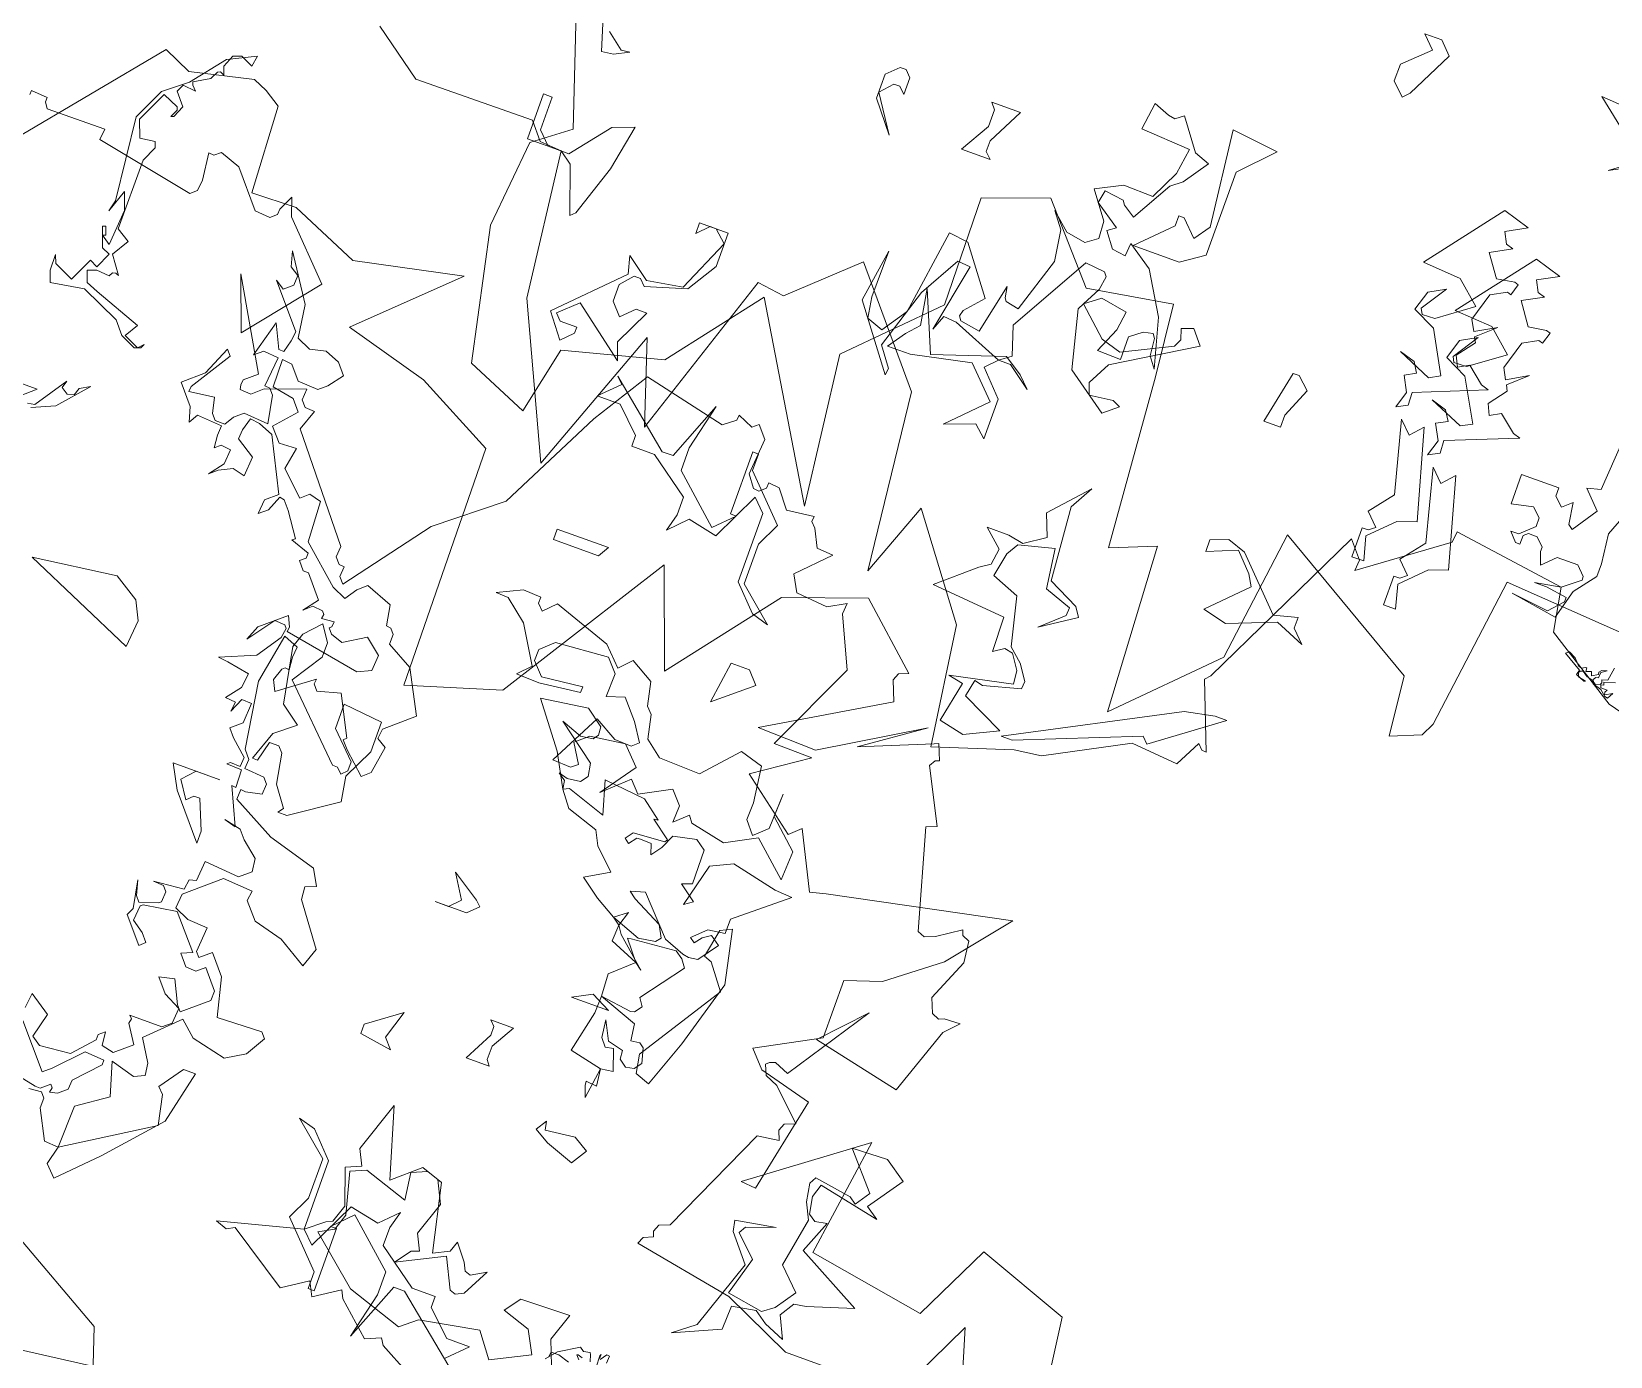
# Model space of a CAD drawing. Header units: metres. Extents: x -71 to 881, y -503 to 661.
# Drawn here: x 153.15 to 158.37, y 486.7 to 491.08 of the extents above; entities that cross this region are included whole.
import ezdxf

# ---------------------------------------------------------------- set-up
doc = ezdxf.new("R2010")
doc.units = ezdxf.units.M
doc.layers.add('ARBRE', color=100, linetype='Continuous', lineweight=13, true_color=0x00ff3f)

# ---------------------------------------------------------------- blocks, each defined once
blk = doc.blocks.new('WMF2', base_point=(0, 0.01))
at = {"color": 251, "lineweight": 0, "true_color": 0x636466}
for points in [[(81.23, -212.64), (86.45, -202.37), (92.4, -197.64), (98.49, -189.57), (98.99, -190.16), (98.92, -191.16), (99.46, -191.2), (99.98, -191.79), (99.88, -192.88), (107.36, -202.17), (106.64, -204.2), (107.63, -204.27), (108.14, -204.87), (108.06, -205.98), (111.91, -204.61), (112.96, -203.7), (114.06, -203.79), (114.16, -204.2), (114.12, -204.74), (112.93, -205.76), (117.77, -214.23), (115.81, -208.91), (110.13, -215.92), (115.04, -221.02), (115.66, -222.79), (116.35, -221.31), (116.39, -220.76), (116.99, -220.25), (118.51, -220.38), (121.42, -223.82), (123.45, -224.55), (124.06, -224.04), (124.6, -224.1), (124.28, -221.43), (124.37, -220.32), (124.97, -219.82), (134.84, -221.76), (134.73, -222.86), (140.59, -222.8), (140.98, -223.38), (140.96, -223.82), (142.59, -223.95), (142.62, -223.52)], [(195.1, -48.95), (190.12, -45.33), (178.29, -45.44), (176.89, -43.78), (174.7, -43.59), (173.01, -29.2), (166.39, -14.78), (160.89, -29.58), (158.19, -21.39), (152.68, -38.14), (149.95, -37.75), (143.85, -43.43), (139.57, -38.33), (135.29, -33.25), (133.39, -15.7), (130.63, -23.1), (123.64, -13.73), (121.99, -1.9), (114.39, -4.34), (111.72, -4.67), (103.98, -8.76), (99.27, -8.35), (97.95, -10.89), (97.46, -10.41), (97.02, -10.37), (99.54, -16.88), (99.06, -17.38), (95.41, -24.9), (90.83, -34.32), (89.42, -32.65), (89.51, -31.56), (81.64, -37.29), (81.55, -38.39), (70.38, -36.78), (69.61, -32.48), (62.22, -27.79), (49.27, -24.43)], [(8.22, -134.47), (9.81, -146.85), (18.98, -150.2), (22.71, -142.59), (34.39, -144.58), (32.65, -156.43), (43.16, -148.65), (41.63, -148.52), (39.67, -158.01), (44.92, -159.4), (46.44, -161.06), (40.43, -164.26), (40.42, -170.12), (36.91, -171.27), (31.95, -175.08), (27.13, -180.99), (44.83, -177.37), (46.41, -176.96), (49.12, -182.48), (50.2, -181.46), (55.69, -185.68), (50.55, -189.17), (54.41, -189.22), (50.23, -198.2), (52.48, -203.12), (52.39, -204.21), (54.12, -203.26), (57.28, -203.53), (58.15, -205.15), (55.25, -208.11), (56.89, -208.24), (57.74, -209.97), (58.25, -210.45), (58.2, -211), (60.88, -210.67), (62.28, -212.43), (63.37, -212.54), (63.42, -211.98), (64, -211.48), (64.56, -211.53), (65.45, -212.71), (65.14, -216.33), (66.13, -217.51), (66.73, -217.02), (68.24, -217.69), (68.28, -217.15), (69.45, -216.26), (77.76, -218.17), (81.23, -212.64), (81.23, -212.64)], [(122.03, -4.59), (121.2, -8.62), (122.72, -8.94), (116.58, -10.22), (116.74, -11.56), (117.68, -13), (118.53, -13.17), (119.53, -12.5), (119.62, -15.95), (127.05, -16.59), (123.52, -19.64), (122.5, -20.31), (122.25, -21.93), (124.05, -23.52), (121.84, -23.52), (120.32, -23.2), (118.31, -24.55), (119.17, -26.74), (115.88, -30.39), (117.14, -28.09), (116.53, -20.76), (113.49, -19.25), (112.89, -18.34), (116.25, -16.14), (114.07, -18.14), (114, -18.92), (116.7, -19.9), (117.23, -23.8), (120.73, -22.94), (121.42, -21.76), (121.9, -19.39), (119.14, -18.3), (118.02, -13.51), (116.67, -12.35), (115.65, -10.82), (115.72, -10.05), (119.34, -9.11), (120.19, -9.29), (120.53, -7.61), (116.29, -5.59), (119.5, -4.04), (122.03, -4.59), (122.03, -4.59)], [(100.3, -13.3), (97.37, -13.9), (96.16, -13.9), (102.61, -9.16), (103.21, -9.75), (114.9, -5.14), (116, -5.14), (100.3, -13.3), (100.3, -13.3)], [(177.9, -56.66), (174.32, -45.95), (177.81, -43.34), (178.67, -34.61), (175.87, -21.54), (169.72, -18.91), (168.26, -25.61), (158.55, -28.14), (151.66, -37.02), (141.23, -19.49), (142.97, -34.33), (135.13, -42.17), (135.3, -53.01), (129.01, -55.27), (122.91, -48.29), (114.53, -49.68), (113.77, -42.55), (112.45, -25.61), (108.09, -27.35), (107.21, -10.78), (98.49, -19.49), (96.74, -32.59), (81.64, -23.67), (81.04, -17.76), (78.09, -18.94), (77.45, -20.28), (75.41, -35.48), (59.11, -34.32)], [(15.6, -134.05), (18.21, -142.77), (22.11, -134.68), (33.61, -134.71), (40.51, -137.9), (50.45, -139.73), (50.16, -140.44), (49.24, -140.81), (49.44, -141.32), (49.15, -142.04), (48.13, -142.44), (43.19, -153.31), (41.06, -153.59), (41.43, -154.51), (41.13, -155.22), (40.11, -155.63), (43.05, -158.46), (44.35, -159.02), (44.76, -160.04), (44.45, -160.3), (43.92, -160.51), (42.49, -159.91), (37.1, -168.03), (40.97, -163.9), (32.15, -161.95), (29.82, -168.64), (28.52, -170), (30.14, -169.93), (30.65, -169.72), (31.37, -170.03), (31.94, -171.46), (30.17, -175.61), (30.45, -177.74), (31.15, -178.04), (31.35, -178.56), (33.6, -177.07), (34.61, -176.66), (35.32, -176.96), (38.04, -186.65), (37.02, -187.05), (39.7, -192.27), (39.35, -192.88), (38.94, -193.04), (39.56, -194.57), (39.97, -194.4), (46.81, -191.62), (41.05, -195.63), (50.47, -189.97), (56.38, -190.15), (44.99, -196.88), (45.76, -198.84), (45.47, -199.54), (44.55, -199.92), (50.64, -205.39), (58.51, -202.62), (66.66, -192.17), (70.16, -201.76), (80.62, -185.19), (89.7, -182.43), (90.01, -206.45), (97.85, -210.62), (106.23, -212.96), (97.57, -221.28), (108.11, -219.06), (114.95, -222), (119.42, -221.88), (119.84, -230.55), (121.43, -231.58), (122.86, -232.19), (129.04, -230.77), (131.8, -232.03), (142.53, -219.05)], [(95.41, -24.9), (93.1, -25.5), (93.1, -24.4), (91.88, -23.19), (94.81, -24.4), (99.43, -22.59), (101.87, -23.19), (98.33, -26.72), (98.94, -27.82), (100.65, -29.64), (103.57, -28.43), (103.57, -29.64), (101.87, -30.26), (100.05, -29.64), (95.41, -24.9), (95.41, -24.9)], [(62.37, -29.92), (63.43, -29.61), (63.34, -29.34), (63.61, -29.26), (63.52, -29), (62.86, -28.99), (63.01, -28.72), (62.94, -28.47), (62.26, -28.88), (62.57, -28.28), (62.89, -28.34), (63.48, -28.85), (64.34, -29.1), (64.6, -29.45), (65.11, -29.53), (65.65, -29.92), (65.93, -29.83), (66.02, -29.66), (65.89, -29.26), (65.11, -29.09), (65.26, -29.04), (66.15, -29.41), (66.02, -29.89), (67.84, -30.97), (67.51, -31.22), (66.81, -30.85), (66.26, -30.24), (65.89, -30.14), (65.56, -30.31), (65.43, -30.34), (65.4, -29.99), (64.88, -30.15), (64.76, -29.76), (64.15, -30.11), (64.22, -30.34), (64, -30.58), (63.48, -30.72), (64.02, -30.36), (64.06, -29.83), (64.32, -29.76), (64.47, -29.5), (64.37, -29.25), (64.12, -29.12), (63.68, -29.31), (63.59, -29.47), (63.68, -29.74), (63.15, -29.91), (62.91, -31.2)], [(169.87, -28.84), (169.25, -28.23), (167.56, -28.23), (167.56, -27.6), (168.66, -26.5), (170.48, -28.84), (164.64, -34.67), (165.12, -36.39), (162.8, -34.67), (159.28, -35.28), (156.97, -40.52), (158.19, -41.62), (158.8, -41.62), (159.88, -40.52), (159.88, -41.62), (156.97, -41.62), (156.97, -38.21), (158.8, -35.28), (162.8, -34.07), (163.41, -34.67), (164.03, -34.67), (165.12, -33.45), (165.12, -31.75), (164.03, -30.53), (162.8, -31.75), (161.71, -31.75), (163.41, -28.23), (162.8, -26.5), (168.04, -30.53), (169.87, -28.84), (169.87, -28.84)], [(85.82, -32.33), (85.2, -32.33), (84.59, -32.83), (85.82, -34.04), (83.99, -36.36), (85.82, -43.43), (84.59, -42.2), (83.5, -43.43), (81.06, -34.64), (82.88, -34.04), (85.2, -31.73), (84.59, -29.42), (85.82, -29.42), (85.82, -32.33), (85.82, -32.33)], [(127.86, -39.54), (126.03, -38.33), (124.94, -37.24), (127.24, -38.94), (128.46, -38.94), (129.55, -37.85), (127.24, -35.41), (127.24, -31.39), (128.46, -32.48), (131.38, -31.39), (127.86, -34.91), (130.76, -37.85), (136.62, -36.62), (138.93, -36.62), (137.71, -38.33), (136.62, -39.54), (137.23, -43.08), (134.79, -37.24), (127.86, -39.54), (127.86, -39.54)], [(90.23, -35.66), (89.63, -35.66), (89.02, -36.14), (90.23, -37.37), (88.4, -39.67), (90.23, -46.74), (89.02, -45.52), (87.92, -46.74), (85.48, -37.97), (87.31, -37.37), (89.63, -35.05), (89.02, -32.72), (90.23, -32.72), (90.23, -35.66), (90.23, -35.66)], [(70.82, -34.21), (69.59, -35.56), (69.59, -35.99), (71.7, -36.34), (72.94, -36.34), (70.38, -36.78), (68.72, -38.1), (68.72, -38.45), (69.59, -39.32), (71.7, -39.32), (72.94, -38.1), (73.38, -39.32), (73.38, -39.76), (74.16, -40.55), (75.04, -40.55), (75.48, -40.2), (75.48, -39.32), (75.92, -39.32), (76.72, -40.2), (75.92, -40.2), (74.6, -41.44), (74.6, -42.32), (75.48, -43.11), (77.6, -42.67), (77.6, -45.66), (73.81, -45.66), (73.81, -44.79), (72.94, -44), (72.05, -44.79), (71.7, -42.67), (71.26, -42.32), (69.59, -44.79), (71.26, -46.54), (69.94, -46.89), (69.59, -52)], [(67.04, -45.22), (67.83, -43.11), (67.48, -40.2), (67.48, -38.89), (69.16, -36.78), (69.94, -33.86), (74.6, -34.65), (70.82, -34.21), (70.82, -34.21)], [(120.42, -66.45), (119.65, -67.04), (117.45, -64.06), (115.93, -63.49), (117.61, -61.04), (118.69, -60.22), (120.94, -56.22), (122.15, -57.02), (122.44, -57.42), (124.35, -57.69), (124.6, -56.41), (122.13, -54.73), (122.91, -54.15), (121.8, -52.67), (120.44, -52.47), (120.32, -53.77), (117.85, -52.09), (115.45, -48.04), (114.13, -43.19), (114.93, -44.29), (115.11, -45.98), (115.4, -46.38), (116.35, -46.16), (117.52, -45.28), (117.5, -42.97), (119.86, -43.05), (118.8, -45.54), (118.53, -47.44), (121.17, -47.9), (122.64, -46.8), (121.69, -48.6), (121.49, -49.97), (121.78, -50.35), (123.77, -50.57), (128.28, -42.59), (127.38, -39.75), (128.46, -38.94), (133.52, -40.99), (134.82, -41.11), (135.39, -39.6), (134.06, -46.44), (135.36, -46.55), (137.61, -42.55), (139.52, -36.52), (138.12, -34.62), (138.22, -33.95), (142.72, -39.97), (141.89, -45.21), (141.95, -40.55), (141.61, -38.48), (139.96, -37.89), (138.27, -40.36), (137.04, -48.82), (135.07, -48.6), (131.68, -44.07), (133.27, -42.27), (133.42, -41.67), (133.14, -41.28), (131.16, -40.93), (130.09, -45.87), (129.9, -44.79), (129.67, -44.48), (128.38, -44.23), (126.63, -49.66), (127.08, -52.73), (128.25, -54.29), (126.47, -52.71), (124.5, -52.36), (123.39, -53.17), (123.49, -54.92), (125.42, -57.49), (122.86, -58.8), (119.88, -58.72), (118.5, -61.58), (118.12, -64.16), (123.08, -64.47), (122.69, -67.2), (121.11, -66.56), (120.42, -66.45), (120.42, -66.45)], [(122.64, -46.8), (119.8, -44.2), (117.78, -43.62), (113.05, -45.94), (112.69, -46.71), (113.05, -47.75), (111.9, -48.16), (110.76, -46.76), (118.41, -42.1), (119.56, -39.88), (119.15, -38.74), (116.82, -39.05), (116.04, -38.68), (117.45, -37.54), (121.56, -40.46), (122.95, -46.17), (122.64, -46.8), (122.64, -46.8)], [(174.7, -43.59), (178.13, -43.59), (178.13, -48.16), (177.26, -48.16), (177.26, -44.83), (176.02, -43.59), (173.91, -43.59), (170.9, -47.37), (168.8, -48.16), (169.68, -43.59), (171.36, -38.49), (171.81, -38.05), (173.47, -42.7), (174.7, -43.59), (174.7, -43.59)], [(99.65, -46.23), (100.87, -43.31), (100.87, -42.08), (102.57, -42.08), (101.47, -47.33), (100.87, -47.33), (99.65, -46.23), (99.65, -46.23)], [(82.59, -63.67), (82.02, -62.61), (81.29, -62.4), (83.29, -61.31), (81.8, -59.17), (80.03, -59.45), (79.63, -59.31), (79.98, -58.16), (80.39, -58.29), (81.86, -57.49), (82.69, -54.71), (82.12, -53.66), (80.09, -54.82), (81.89, -53.24), (81.61, -52.7), (82.93, -50.96), (82.44, -49.93), (81.38, -50.49), (79.67, -49.09), (78.94, -48.87), (85.72, -46.19), (85.64, -44.92), (86.71, -44.35), (86.21, -45.98), (87.01, -47.47), (85.95, -48.04), (86.55, -49.02), (88.1, -49.47), (84.71, -48.03), (83.64, -48.6), (85.9, -52.66), (88.14, -53.77), (87.55, -55.72), (85.96, -56.58), (87.61, -54.06), (87.34, -53.53), (86.07, -53.59), (82.77, -55.98), (85.1, -58.01), (88.93, -58.28), (83.26, -65.56), (80.58, -64.76), (82.59, -63.67), (82.59, -63.67)], [(87.01, -67), (86.45, -65.93), (85.72, -65.71), (87.73, -64.61), (86.24, -62.48), (84.47, -62.76), (84.07, -62.63), (84.4, -61.49), (84.81, -61.62), (86.3, -60.82), (87.13, -58.03), (86.56, -56.98), (84.52, -58.13), (86.33, -56.54), (86.04, -56.01), (87.37, -54.28), (86.87, -53.24), (85.82, -53.82), (84.11, -52.42), (83.35, -52.19), (90.12, -49.5), (90.07, -48.23), (91.12, -47.66), (90.64, -49.3), (91.42, -50.77), (90.37, -51.37), (90.96, -52.33), (92.52, -52.8), (89.13, -51.34), (88.07, -51.91), (90.31, -55.97), (92.58, -57.08), (91.99, -59.05), (90.39, -59.91), (92.05, -57.37), (91.75, -56.85), (90.49, -56.9), (87.19, -59.31), (89.51, -61.33), (93.35, -61.59), (87.7, -68.89), (85.01, -68.09), (87.01, -67), (87.01, -67)], [(113.17, -63.62), (113.17, -55.18), (115.36, -53.65), (120.07, -53.65), (116.91, -56.82), (116.91, -57.81), (116.37, -57.81), (114.82, -56.28), (113.72, -57.81), (114.82, -67.35), (110.12, -66.81), (113.17, -63.62), (113.17, -63.62)], [(174.22, -55.94), (172.57, -54.64), (171.71, -54.74), (173.12, -54.01), (174.29, -53.87), (175.3, -57.08)], [(147.98, -61.05), (146.87, -62.15), (146.26, -62.15), (145.66, -61.53), (145.66, -59.83), (146.26, -60.44), (146.87, -60.44), (147.98, -59.23), (145.66, -55.68), (147.98, -58.61), (147.98, -61.05), (147.98, -61.05)], [(136.37, -58.45), (136.37, -57.37), (135.76, -56.76), (138.68, -56.76), (136.98, -59.69), (136.98, -61.39), (137.47, -62), (134.54, -62), (136.37, -58.45), (136.37, -58.45)], [(74.34, -79.76), (79.68, -75.87), (76.6, -77.49), (82.66, -82.33), (73, -81.67)], [(92.34, -111.31), (103.35, -109.97), (106.1, -114.07), (110.61, -116.64), (106.84, -120.37), (96.77, -114.54), (94.84, -108.74)], [(110.5, -210.3), (109.11, -209.66), (107.56, -210.01), (106.1, -209.43), (105.21, -208.37), (106.3, -206.96), (107.08, -206.3), (109.11, -206.4), (110.23, -207.75), (111.21, -207.86), (111.17, -205.1), (108.98, -204.68), (108.09, -203.61), (109.95, -201.54), (108.82, -200.21), (107.05, -200.28), (107.47, -198.09), (105.17, -195.92), (104.39, -196.59), (103.18, -196.28), (102.97, -192.24), (99.24, -188.97), (97.85, -188.34), (97.03, -189.52), (96.18, -190.24), (93.53, -189.23), (93.18, -187.24), (92.71, -187.16), (92.29, -186.66), (92.32, -185.67), (89.73, -184.22), (87.53, -180.05), (90.18, -177.78), (90.31, -176.8), (89.34, -176.22), (89.8, -173.49), (90.58, -172.83), (92.72, -174.77), (93.38, -175.55), (93.1, -175.8), (95.08, -179.67), (97.34, -179.08), (97.82, -179.64), (97.78, -180.15), (101.14, -177.68), (101.63, -178.7), (101.22, -179.9), (100.95, -180.15), (100.54, -180.1), (100.64, -181.36), (100.55, -182.4), (102.01, -182.98), (102.92, -178.07), (101.94, -171.52), (101.24, -170.69), (101.31, -169.75), (99.34, -169.6), (98.87, -169.05), (98.94, -168.01), (100.49, -167.68), (101, -167.72), (101.03, -166.73), (96.75, -164.41), (91.89, -162.99), (91.03, -161.43), (92.05, -161.03), (91.94, -159.79), (89, -155.76), (89.67, -153.85), (92.49, -155.57), (95.44, -156.33), (96.81, -157.94), (96.68, -158.92), (99.66, -159.16), (102.89, -156.4), (103, -154.96), (101.56, -154.29), (99.54, -154.17), (99.73, -151.7), (99.31, -151.21), (98.26, -152.1), (96.65, -150.2), (95.72, -146.4), (91.23, -146.56), (90.77, -146.01), (91.89, -144.08), (93.76, -142.97), (97.21, -143.77), (98.75, -145.15), (101.81, -142.17), (100.48, -140.04), (100.32, -138.84), (101.34, -138.36), (103.76, -139.06), (102.79, -135.77), (105.69, -133.77), (105.82, -129.54), (107.25, -129.65), (108.74, -132.52), (108.73, -133.49), (109.15, -133.99), (110.39, -133.89)], [(112.09, -134.75), (109.9, -134.31), (109.39, -134.27), (108.55, -134.98), (108.32, -134.71), (108.41, -134.24), (107.65, -134.4), (106.82, -135.1), (106.74, -136.05), (104.54, -138.4), (104.55, -138.87), (106.51, -139.03), (108.95, -136.47), (109.72, -135.82), (113.14, -139.82)], [(113.34, -141.07), (113.17, -142.56), (111.11, -141.15), (111.72, -138.72), (110.83, -138.12), (107.79, -138.4), (105.92, -140.47), (105.88, -141), (105.33, -141.47), (105.18, -140.15), (103.95, -139.86), (102.35, -141.23), (103.5, -143.03), (103.41, -143.5), (103.65, -143.77), (100.39, -143.77), (99.59, -144.43), (99.47, -145.98), (101.18, -146.84), (102.3, -148.17), (100.78, -148.52), (99.7, -146.26), (99.24, -145.7), (96.84, -147.73), (96.81, -148.71), (98.38, -150.55), (99.16, -149.88), (100.2, -149.96), (101.09, -151.02), (100.03, -151.47), (102.77, -154.68), (106.07, -154.17), (106.29, -153.98), (106.42, -152.45), (105.24, -151.63), (104.58, -150.84), (105.14, -150.36), (107.17, -152.77), (106.84, -153.51), (107.36, -156.24), (106.96, -154.77), (106.52, -154.26), (104.73, -154.84), (104.51, -155.03), (104.42, -156.07), (104.84, -156.57), (105.88, -156.64), (102.86, -156.92), (102.73, -157.89), (102.04, -158.1), (101.88, -160.07), (98.36, -159.78), (97.31, -160.68), (97.47, -161.98), (99.06, -163.31), (99.78, -164.14), (101.47, -164.52), (100.3, -164.17), (101.94, -167.79), (101.51, -167.75), (101.59, -169.52), (103.08, -169.59), (102.8, -169.82), (101.82, -169.79), (101.75, -170.73), (103.34, -172.15), (104, -172.92), (102.95, -173.82), (102.84, -175.84), (103.82, -175.87), (104.45, -174.47), (104.32, -175.45), (105.36, -175.53), (104.26, -176.94), (104.08, -178.42), (106.33, -178.82), (107.3, -178.94), (103.92, -180.38), (102.29, -182.75), (102.16, -183.73), (102.39, -184), (103.43, -184.08), (105.34, -181.48), (104.76, -182.94), (102.36, -184.98), (101.88, -183.96), (101.97, -183.49), (94.36, -182.12), (93.06, -182.73), (92.94, -184.28), (94.55, -185.59), (96.67, -184.27), (97.88, -184.67), (98.3, -185.17), (98.08, -185.36), (98.04, -185.87), (99.3, -185.77), (99.21, -186.22), (99.44, -186.5), (100.48, -186.59), (101.25, -185.92), (100.16, -187.33), (101.95, -189.45), (102.48, -189.49), (103.14, -190.28), (102.64, -190.71), (102.6, -191.22), (104.51, -191.89), (104.23, -192.12), (105.81, -194.43), (106.51, -195.26), (106.98, -195.35), (107.6, -193.84), (108.41, -193.19), (108.29, -194.62), (107.17, -195.57), (109.76, -200.75), (111.21, -201.34), (112.19, -201.47), (112.55, -200.2), (112.63, -199.28), (110.76, -198.09), (110.9, -196.12), (112.13, -196.43), (113.42, -195.8), (114.19, -195.14), (113.09, -196.56), (112.98, -198.01), (113.96, -198.14), (114.51, -197.67), (114.61, -198.91), (114.58, -199.9), (117.07, -200.09), (117.61, -199.16), (118.02, -200.63), (119.62, -202.52), (117.74, -204.14), (116.53, -207), (116.04, -206.45), (118.58, -202.45), (118.63, -201.93), (116.12, -202.24), (115.77, -200.72), (115.3, -200.17), (114.31, -200.14), (113.77, -201.07), (112.93, -201.79), (110.47, -201.58), (110.98, -204.31), (111.44, -204.87), (111.97, -204.91), (111.68, -207.85), (113.17, -208.02), (114, -207.32), (112.98, -210.96), (111.87, -208.65), (111.36, -208.61), (111.05, -209.82), (110.92, -210.8), (114.34, -214.81), (113.44, -214.21), (112.61, -214.93), (112.58, -215.91), (113.47, -216.49), (113.87, -217.98), (110.96, -213.56), (110.5, -210.3), (110.5, -210.3)], [(97.72, -81.01), (100.04, -76.4), (100.64, -75.79), (101.87, -77), (101.87, -78.71), (99.41, -81.01), (100.64, -82.24), (98.93, -82.24), (97.72, -81.01), (97.72, -81.01)], [(88.02, -127.64), (89.18, -128.05), (81.01, -130.16), (79.28, -131.51), (78.66, -131.81), (78.08, -133.54), (79.32, -137.06), (77.83, -137.7), (78.59, -139.25), (76.91, -144.21), (74.85, -137.35), (72.31, -139.57), (70.12, -138.82), (68.65, -132.15), (67.1, -132.91), (66.75, -133.95), (65.48, -132.37), (65.1, -131.6), (64.53, -131.41), (63.1, -132.21), (64.5, -129.59), (65.26, -129.22), (65.84, -129.4), (67.29, -132.34), (71.77, -130.12), (70.62, -131.65), (69.87, -131.93), (70.65, -133.46), (69.51, -136.82), (70.57, -138.98), (71.73, -139.36), (73.23, -138.72), (72.87, -136.03), (77.25, -137.51), (78.75, -136.87), (77.7, -132.76), (78.24, -131.16), (79.66, -130.35), (74.87, -126.28), (69.33, -124.41), (67.74, -125.68), (61.86, -126.76), (60.09, -124.38), (56.38, -126.21), (57.56, -128.41), (60.34, -129.35), (59.17, -130.88), (54.25, -131.01), (55.18, -128.25), (53.81, -124.69)], [(67.02, -120.56), (70.08, -122.22), (70.5, -122.88), (71.99, -122.24), (75.25, -125.13), (75.62, -125.9), (78.11, -124.29), (78.79, -125.68), (81.26, -124.08), (87.26, -128.05), (88.02, -127.64), (88.02, -127.64)], [(81.01, -137.11), (81.01, -130.16), (79.79, -128.95), (77.48, -133.7), (74.56, -133.08), (72.85, -134.78), (73.33, -133.08), (73.33, -131.26), (69.33, -128.34), (67, -128.34), (67, -127.23), (64.57, -124.92), (62.26, -124.92), (64.09, -123.1)], [(63.48, -122.5), (69.93, -127.84), (71.03, -127.84), (73.33, -122), (72.24, -126.63), (72.24, -128.95), (76.88, -133.08), (78.71, -131.26), (78.09, -131.26), (78.09, -124.92), (78.71, -124.92), (78.71, -126.63), (82.71, -130.78), (81.61, -133.08), (81.61, -137.11), (85.03, -140.02), (83.32, -139.54), (81.01, -137.11), (81.01, -137.11)], [(54.16, -127.33), (52.25, -128.51), (51.85, -128.21), (51.22, -128.34), (51.11, -128.15), (50.9, -127.48)], [(50.17, -127.21), (50.23, -128.35), (50.16, -128.51), (50.16, -128.08)], [(50.07, -128.03), (49.62, -128.66), (49.33, -128.62), (49.38, -127.89)], [(51.74, -127.58), (52.22, -127.74), (52.33, -127.68), (51.98, -127.29)], [(52.83, -126.75), (53.96, -127.11), (54.74, -127.1), (54.8, -126.57)], [(55.06, -126.28), (54.16, -127.33), (54.16, -127.33)], [(105.82, -129.54), (97.54, -134.76), (98.14, -137.7), (98.75, -138.3), (97.05, -140.62), (95.83, -140.62), (97.05, -135.38), (101.69, -130.15), (105.21, -126.6), (106.3, -127.7), (105.82, -129.54), (105.82, -129.54)], [(28.56, -153.92), (30.94, -150.53), (29.67, -149.64), (35.82, -150.93), (36.23, -149.61), (35.92, -147.95), (35.22, -147.45), (34.02, -147.66), (35.31, -144.47), (28.78, -140.9), (33.22, -139.51), (34.42, -139.31), (35.29, -137.92), (34.3, -135.76), (36.32, -136.63), (37.59, -137.52), (39.98, -137.11), (40.07, -134.73), (44.54, -132.73), (42.46, -134.33), (40.08, -141.29), (42.26, -143.89), (42.45, -144.97), (38.49, -145.64), (41.28, -144.68), (41.66, -143.99), (39.59, -141.99), (40.67, -138.22), (37.1, -137.61), (35.99, -138.41), (34.61, -140.39), (36.71, -142.49), (35.82, -147.35), (36.59, -148.94), (36.91, -150.74), (36.53, -151.43), (32.84, -150.83), (32.14, -150.33), (31.15, -151.75), (34.23, -155.28), (30.66, -155.41), (28.56, -153.92), (28.56, -153.92)], [(59.05, -144.81), (61.87, -145.83), (63.32, -146.72), (62.67, -147.76), (62.48, -146.91), (59.55, -147.25), (58.09, -146.36), (59.05, -144.81), (59.05, -144.81)], [(82.25, -150.59), (79.04, -152.94), (79.92, -150.11), (79.04, -149.13), (82.25, -149.63), (82.25, -150.59), (82.25, -150.59)], [(59.93, -151.15), (60.32, -152.23), (60.38, -152.67), (59.29, -152.55), (59.49, -154.26), (58.26, -154.43), (58.99, -156.48), (59.78, -156.36), (60.39, -157.12), (60.6, -158.84), (59.69, -157), (58.12, -156.61), (58.04, -155.76), (57.3, -155.21), (56.47, -155.37), (55.94, -156.07), (56.34, -157.53), (56.79, -157.86), (57.66, -157.75), (57.9, -159.41), (61.78, -160.83), (58.66, -160.38), (58.28, -160.48), (57.75, -161.18), (58.26, -161.95), (55.2, -166.06), (55.75, -166.8), (56.5, -167.36), (60.96, -166.95), (61.31, -166.89), (59.77, -164.96), (59.07, -164.44), (62, -167.02), (62.51, -167.79), (63.26, -168.35), (60.34, -167.25), (58.66, -167.5), (58.28, -168), (58.89, -169.15), (61.9, -170.7), (62.6, -171.21), (61.18, -171.65), (57.84, -168.06), (55.81, -167.24), (55.17, -167.15), (54.29, -167.27), (52.87, -169.18), (53.82, -169.88), (54.6, -169.37), (55.15, -168.63), (55.66, -169.01), (54.32, -170.26), (52.66, -170.5), (52.66, -171.97), (47.81, -175.9), (49.56, -176.04), (54.15, -177.07), (56.26, -176.06), (57.34, -171.75), (56.54, -172.31), (58.19, -173.55), (57.21, -173.91), (57.26, -177.31), (58.26, -178.06), (60.53, -177.56), (61.17, -176.18), (61.91, -175.17), (62.25, -176.19), (63.37, -176.26), (63.72, -176.21), (64.28, -175.46), (64.78, -175.83), (64.22, -176.58), (61.08, -176.8), (60.89, -177.07), (62.8, -178.48), (62.37, -178.54), (64.31, -180), (68.46, -180.44), (67.52, -177.18), (71.39, -178.5), (71.97, -178.23), (72.13, -179.07), (72.84, -179.59), (71.95, -179.32), (70.65, -179.51), (70.12, -180.21), (70.34, -181.46), (74.19, -184.37), (72.12, -183.59), (70.89, -183.77), (70.51, -184.27), (70.59, -185.1), (72.3, -186.38), (76.95, -185.71), (73.74, -181.48), (71.97, -178.23), (70.82, -176.69), (67.68, -175.65), (66.98, -174.25), (64.97, -172.31), (67.26, -170.98), (65.32, -169.52), (63.26, -168.35), (62.04, -169.25), (62.51, -167.79), (62.6, -166.17), (59.77, -164.96), (61.9, -163.05), (61.78, -160.83), (61.83, -159.09), (62.73, -154.97), (59.49, -154.26), (59.93, -151.15), (59.93, -151.15)], [(70.48, -153.72), (70.48, -154.59), (70.98, -155.09), (68.65, -155.09), (70, -152.75), (70, -151.4), (69.61, -150.88), (71.95, -150.88), (70.48, -153.72), (70.48, -153.72)], [(56.45, -156.83), (51.18, -165.09), (52.99, -167.49), (53.79, -167.78), (53.24, -170.6), (52.14, -171.11), (51.01, -165.85), (52.98, -159.15), (54.67, -154.45), (56.12, -154.97), (56.45, -156.83), (56.45, -156.83)], [(62.6, -160.74), (60.66, -159.76), (64.44, -159.76), (62.6, -160.74), (62.6, -160.74)], [(105.63, -167.93), (106.73, -166.71), (105.63, -165.01), (105.03, -165.6), (104.42, -165.6), (103.21, -162.7), (103.21, -161.47), (106.73, -165.6), (107.95, -167.93), (103.21, -167.93), (105.63, -167.93), (105.63, -167.93)], [(78.47, -163.95), (77.51, -164.92), (78.97, -167.27), (76.15, -165.41), (75.64, -164.92), (76.63, -163.95), (79.84, -163.95), (78.47, -163.95), (78.47, -163.95)], [(96.52, -167.41), (97.97, -169.37), (98.48, -172.36), (98.99, -172.89), (99.94, -172.89), (100.46, -170.92), (100.97, -170.92), (99.94, -173.81), (97.97, -175.37), (99.94, -176.82), (100.97, -182.31), (100.46, -183.77), (98.99, -185.32), (97.97, -183.77), (97.97, -182.31), (99.94, -179.3), (93.53, -172.89), (93, -172.89), (92.49, -172.36), (91.96, -172.89), (91.96, -173.81), (94.45, -176.31), (94.45, -178.79), (90.5, -178.38), (90.5, -175.37), (91.96, -172.36), (91.54, -169.88), (96, -166.89), (96.93, -166.89), (96.52, -167.41), (96.52, -167.41)], [(135.1, -197.22), (132.37, -197.2), (133.77, -195.99)], [(132.79, -195.64), (132.09, -195.74), (129.95, -198.9), (130.18, -198.17), (129.52, -197.73), (128.84, -197.89), (128.6, -198.62), (127.64, -199.19), (130.16, -196.3), (132.35, -195.35)], [(116, -176.89), (115.75, -179.59), (116.63, -181.42), (119.11, -182.97), (127.36, -181.9), (116, -176.89), (116, -176.89)], [(52.76, -180.21), (55.75, -178.63), (59.24, -179.37), (59.71, -180), (60.98, -178.83), (60.92, -180.53), (62.07, -181.8), (65.07, -180.21), (66.12, -181.35), (68.53, -179.14), (66.06, -182.57), (67.81, -184.35), (71.26, -183.89), (72.51, -182.83), (71.38, -180.95), (72, -180.48), (73.83, -180.56), (71.19, -185.7), (68.92, -184.4), (67.21, -184.32), (66.57, -184.91), (67.73, -186.66), (69.36, -188.54), (71.08, -188), (71, -190.33), (72.16, -191.6), (77.42, -191.2), (78.69, -190.03), (78.74, -188.92), (77.57, -187.67), (73.52, -188.11), (73.54, -187.51), (77.6, -187.05), (79.9, -187.14), (78.75, -188.32), (80.93, -191.95), (83.16, -193.74), (84.39, -193.79), (82.02, -194.91), (80.2, -194.84), (80.22, -194.22), (79.64, -193.6), (78.5, -194.76), (72.73, -192.72), (70.97, -190.94), (69.83, -192.11), (67.56, -190.81), (67.04, -188.46), (66.45, -187.83), (65.94, -185.49), (64.29, -184.21), (60.16, -184.05), (57.09, -187.45), (54.82, -186.75), (54.35, -183.2), (54.41, -181.49), (53.37, -180.24), (52.1, -181.39), (51.95, -184.94), (52.04, -182.63), (49.22, -180.06), (49.34, -177.15), (52.76, -180.21), (52.76, -180.21)], [(59.05, -195.06), (57.96, -193.84), (61.5, -190.92), (60.89, -195.06), (59.05, -195.06), (59.05, -195.06)], [(62.92, -202.64), (62.92, -209.57), (64.13, -210.8), (66.44, -206.05), (69.38, -206.67), (71.07, -204.94), (70.59, -206.67), (70.59, -208.49), (74.6, -211.4), (76.92, -211.4), (76.92, -212.49), (79.35, -214.81), (81.66, -214.81), (79.84, -216.64), (80.44, -217.25), (73.99, -211.89), (72.89, -211.89), (70.59, -217.73), (71.68, -213.12), (71.68, -210.8), (67.05, -206.67), (65.23, -208.49), (65.83, -208.49), (65.83, -214.81), (65.23, -214.81), (65.23, -213.12), (61.21, -208.97), (62.31, -206.67), (62.31, -202.64), (58.89, -199.71), (60.6, -200.21), (62.92, -202.64), (62.92, -202.64)], [(80.95, -201.5), (75.73, -201.5), (76.34, -200.42), (80.95, -200.42), (80.95, -201.5), (80.95, -201.5)], [(128.63, -229.85), (130.85, -228.1), (132.31, -224.99), (131.45, -216.73), (131.71, -215.63), (130.94, -217.85), (130.31, -216.16), (130.6, -212.58), (131.48, -213.21), (131.19, -213.31), (131.49, -214.13), (131.79, -214.02), (131.07, -212.08), (130.28, -211.7), (130.98, -210.18), (131.77, -210.56), (132.87, -208.24), (134.78, -209.13), (135.09, -209.95), (135.09, -208.36), (134.68, -207.25), (131.36, -207.8), (127.52, -206.02), (126.48, -204.8), (124.97, -204.1), (124.38, -204.31), (124.19, -204.71), (124.67, -204.21), (126.19, -204.91), (125.4, -206.21), (130.16, -207.96), (131.33, -208.46), (131.74, -209.57), (130.87, -209.89), (129.57, -209.78), (129.36, -210.13), (129.07, -210.23), (128.75, -210.08), (129.97, -211.82), (128.98, -213.46), (130.3, -214.3), (130.27, -221.28), (129.57, -222.8), (129.78, -223.38), (131.29, -223.17), (131.93, -224.86), (130.51, -227.9), (128.94, -227.21), (128.82, -226.92), (129.2, -226.13), (128.91, -226.23), (128.41, -227.4), (129.45, -228.63), (129.11, -229.36), (127.81, -229.23), (128.24, -229.68), (128.34, -229.97), (126.82, -230.86), (126.44, -231.65), (126.15, -231.77), (125.75, -231.58), (126.06, -232.39), (125.56, -233.58), (124.75, -233.87), (123.53, -233.31), (123.33, -234.38), (126.03, -233.07), (128.63, -229.85), (128.63, -229.85)]]:
    blk.add_lwpolyline(points, dxfattribs=at)

msp = doc.modelspace()

# ---------------------------------------------------------------- block references
at = {"layer": 'ARBRE', "color": 251, "lineweight": 5, "true_color": 0x636466, "xscale": 0.03451886634015593, "yscale": 0.03451886634015593, "zscale": 0.03451886634015593, "rotation": 160.1685466476646}
for p in [(160.0655, 487.225), (155.1589, 481.9445)]:
    msp.add_blockref('WMF2', p, dxfattribs=at)

doc.saveas('drawing.dxf')
